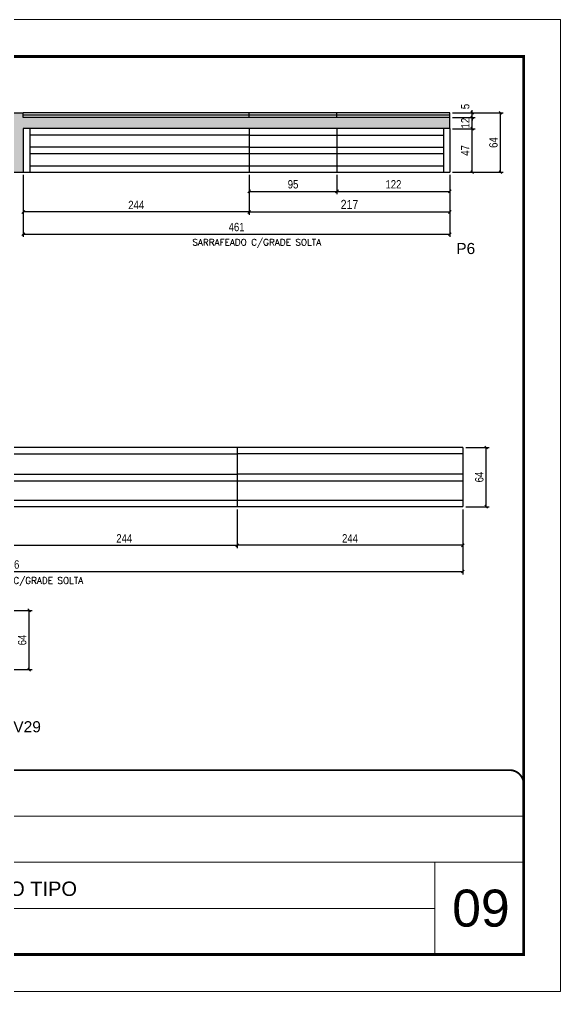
# Model space of a CAD drawing. Extents: x -10448 to -1189, y -11772 to 17235.
# Drawn here: x -9548 to -8963, y 13497 to 14547 of the extents above; entities that cross this region are included whole.
import ezdxf

# ---------------------------------------------------------------- set-up
doc = ezdxf.new("R2010")
doc.units = 0
doc.linetypes.add('CONTINUO', pattern=[0])
doc.linetypes.add('DASHED', pattern=[0.75, 0.5, -0.25])
for name, color, linetype in [('5', 5, 'Continuous'), ('COTA', 241, 'Continuous'), ('Painéis', 200, 'Continuous'), ('SARR_2.2x7', 40, 'Continuous'), ('SARR_EDITAR', 141, 'Continuous')]:
    doc.layers.add(name, color=color, linetype=linetype)
for name, color, linetype, lineweight in [('CARIMBO', 255, 'Continuous', 9), ('Folhas', 255, 'Continuous', 9), ('SARRAFO DE PRESSAO', 251, 'DASHED', 9)]:
    doc.layers.add(name, color=color, linetype=linetype, lineweight=lineweight)
doc.styles.add('ARIAL', font='arial.ttf')
doc.styles.add('COTA TECNICA', font='techl___.ttf', dxfattribs={"height": 10})
doc.styles.add('COTA TECNICA-50', font='techl___.ttf', dxfattribs={"height": 9})
doc.styles.add('Romans', font='romans.shx')
doc.styles.get("Standard").update_dxf_attribs({"font": 'arial.ttf'})
doc.dimstyles.new('COTA PAINEL-50', dxfattribs={"dimtxt": 9, "dimasz": 3, "dimexe": 3, "dimexo": 3, "dimgap": 3, "dimtad": 1, "dimdec": 1, "dimzin": 12, "dimdsep": 46, "dimtxsty": 'COTA TECNICA-50', "dimblk1": 'OBLIQUE', "dimblk2": 'OBLIQUE', "dimsah": 1, "dimcen": 0.9, "dimclrd": 4, "dimclre": 4, "dimclrt": 240, "dimadec": 1, "dimazin": 3, "dimtfac": 1, "dimtdec": 1, "dimtmove": 0, "dimatfit": 3, "dimfxl": 1, "dimtolj": 1, "dimtzin": 12, "dimarcsym": 0})
doc.dimstyles.new('PAINEL', dxfattribs={"dimtxt": 10, "dimasz": 3, "dimexe": 3, "dimexo": 3, "dimgap": 3, "dimtad": 1, "dimdec": 1, "dimzin": 12, "dimdsep": 46, "dimtxsty": 'COTA TECNICA', "dimblk1": 'OBLIQUE', "dimblk2": 'OBLIQUE', "dimsah": 1, "dimcen": 0.9, "dimclrd": 4, "dimclre": 4, "dimclrt": 240, "dimadec": 1, "dimazin": 3, "dimtfac": 1, "dimtdec": 1, "dimtmove": 0, "dimatfit": 3, "dimfxl": 1, "dimtolj": 1, "dimtzin": 12, "dimarcsym": 0})

# ---------------------------------------------------------------- blocks, each defined once
blk = doc.blocks.new('9999999999')
at = {"color": 30, "linetype": 'CONTINUO'}
for p, q in [((98564.6, 34379.6), (99584, 34379.6)), ((98564.6, 34329.8), (99488, 34329.8)), ((99584, 34329.8), (99488, 34329.8)), ((99488, 34329.8), (99488, 34230.2)), ((98564.6, 34280), (99488, 34280))]:
    blk.add_line(p, q, dxfattribs=at)
at = {"color": 30, "linetype": 'CONTINUO', "const_width": 2}
blk.add_lwpolyline([(99584, 34230.2), (99584, 34414.4, 0.414214), (99569, 34429.4), (98229, 34429.4, 0.414214), (98214, 34414.4), (98214, 34245.2, 0.414214), (98229, 34230.2), (99584, 34230.2)], format="xyb", dxfattribs=at)
at = {"layer": 'Folhas'}
blk.add_lwpolyline([(98139, 34190.2), (99624, 34190.2), (99624, 35240.2), (98139, 35240.2)], close=True, dxfattribs=at)
at = {"layer": 'Folhas', "color": 30, "const_width": 3}
blk.add_lwpolyline([(98214, 34230.2), (99584, 34230.2), (99584, 35200.2), (98214, 35200.2)], close=True, dxfattribs=at)
at = {"color": 7, "linetype": 'Continuous', "ltscale": 5, "style": 'ARIAL'}
blk.add_text('2°, 3° E PAVIMENTO TIPO', height=15.483, dxfattribs=at).set_placement((98837.7, 34293.5))
blk = doc.blocks.new('_Oblique')
at = {"color": 0, "linetype": 'ByBlock', "lineweight": -2}
blk.add_line((-0.5, -0.5), (0.5, 0.5), dxfattribs=at)
blk = doc.blocks.new('*D111')
at = {"layer": 'COTA', "color": 4, "linetype": 'ByBlock', "lineweight": -2, "transparency": 16777216}
for p, q in [((-9299.9, 14379.1), (-9299.9, 14358.4)), ((-9204.9, 14379.1), (-9204.9, 14358.4)), ((-9299.9, 14361.4), (-9204.9, 14361.4))]:
    blk.add_line(p, q, dxfattribs=at)
at = {"layer": 'Defpoints', "color": 0, "linetype": 'ByBlock', "transparency": 16777216}
for p in [(-9299.9, 14382.1), (-9204.9, 14382.1), (-9204.9, 14361.4)]:
    blk.add_point(p, dxfattribs=at)
at = {"layer": 'COTA', "color": 4, "linetype": 'ByBlock', "lineweight": -2, "transparency": 16777216, "xscale": 3, "yscale": 3, "zscale": 3, "rotation": 180}
blk.add_blockref('_Oblique', (-9299.9, 14361.4), dxfattribs=at)
at = {"layer": 'COTA', "color": 4, "linetype": 'ByBlock', "lineweight": -2, "transparency": 16777216, "xscale": 3, "yscale": 3, "zscale": 3}
blk.add_blockref('_Oblique', (-9204.9, 14361.4), dxfattribs=at)
at = {"layer": 'COTA', "color": 240, "linetype": 'ByBlock', "transparency": 16777216, "insert": (-9252.4, 14369), "char_height": 9, "attachment_point": 5, "style": 'COTA TECNICA-50'}
blk.add_mtext('\\A1;95', dxfattribs=at)
blk = doc.blocks.new('*D112')
at = {"layer": 'COTA', "color": 4, "linetype": 'ByBlock', "lineweight": -2, "transparency": 16777216}
for p, q in [((-9543.9, 14379.1), (-9543.9, 14336.1)), ((-9299.9, 14379.1), (-9299.9, 14336.1)), ((-9299.9, 14339.1), (-9543.9, 14339.1))]:
    blk.add_line(p, q, dxfattribs=at)
at = {"layer": 'Defpoints', "color": 0, "linetype": 'ByBlock', "transparency": 16777216}
for p in [(-9543.9, 14382.1), (-9299.9, 14382.1), (-9543.9, 14339.1)]:
    blk.add_point(p, dxfattribs=at)
at = {"layer": 'COTA', "color": 4, "linetype": 'ByBlock', "lineweight": -2, "transparency": 16777216, "xscale": 3, "yscale": 3, "zscale": 3, "rotation": 180}
blk.add_blockref('_Oblique', (-9543.9, 14339.1), dxfattribs=at)
at = {"layer": 'COTA', "color": 4, "linetype": 'ByBlock', "lineweight": -2, "transparency": 16777216, "xscale": 3, "yscale": 3, "zscale": 3}
blk.add_blockref('_Oblique', (-9299.9, 14339.1), dxfattribs=at)
at = {"layer": 'COTA', "color": 240, "linetype": 'ByBlock', "transparency": 16777216, "insert": (-9421.9, 14346.7), "char_height": 9, "attachment_point": 5, "style": 'COTA TECNICA-50'}
blk.add_mtext('\\A1;244', dxfattribs=at)
blk = doc.blocks.new('*D1240')
at = {"layer": 'COTA', "color": 4, "linetype": 'ByBlock', "lineweight": -2, "transparency": 16777216}
for p, q in [((-9543.9, 14379.1), (-9543.9, 14312.2)), ((-9082.9, 14379.1), (-9082.9, 14312.2)), ((-9543.9, 14315.2), (-9082.9, 14315.2))]:
    blk.add_line(p, q, dxfattribs=at)
at = {"layer": 'Defpoints', "color": 0, "linetype": 'ByBlock', "transparency": 16777216}
for p in [(-9543.9, 14382.1), (-9082.9, 14382.1), (-9082.9, 14315.2)]:
    blk.add_point(p, dxfattribs=at)
at = {"layer": 'COTA', "color": 4, "linetype": 'ByBlock', "lineweight": -2, "transparency": 16777216, "xscale": 3, "yscale": 3, "zscale": 3, "rotation": 180}
blk.add_blockref('_Oblique', (-9543.9, 14315.2), dxfattribs=at)
at = {"layer": 'COTA', "color": 4, "linetype": 'ByBlock', "lineweight": -2, "transparency": 16777216, "xscale": 3, "yscale": 3, "zscale": 3}
blk.add_blockref('_Oblique', (-9082.9, 14315.2), dxfattribs=at)
at = {"layer": 'COTA', "color": 240, "linetype": 'ByBlock', "transparency": 16777216, "insert": (-9313.4, 14322.8), "char_height": 9, "attachment_point": 5, "style": 'COTA TECNICA-50'}
blk.add_mtext('\\A1;461', dxfattribs=at)
blk = doc.blocks.new('*D1241')
at = {"layer": 'COTA', "color": 4, "linetype": 'ByBlock', "lineweight": -2, "transparency": 16777216}
for p, q in [((-9079.9, 14429.1), (-9055.7, 14429.1)), ((-9058.7, 14382.1), (-9058.7, 14429.1)), ((-9079.9, 14382.1), (-9055.7, 14382.1))]:
    blk.add_line(p, q, dxfattribs=at)
at = {"layer": 'Defpoints', "color": 0, "linetype": 'ByBlock', "transparency": 16777216}
for p in [(-9082.9, 14429.1), (-9058.7, 14429.1), (-9082.9, 14382.1)]:
    blk.add_point(p, dxfattribs=at)
at = {"layer": 'COTA', "color": 4, "linetype": 'ByBlock', "lineweight": -2, "transparency": 16777216, "xscale": 3, "yscale": 3, "zscale": 3}
for p, rotation in [((-9058.7, 14429.1), 90), ((-9058.7, 14382.1), 270)]:
    blk.add_blockref('_Oblique', p, dxfattribs=dict(at, rotation=rotation))
at = {"layer": 'COTA', "color": 240, "linetype": 'ByBlock', "transparency": 16777216, "insert": (-9066.3, 14405.6), "char_height": 9, "attachment_point": 5, "rotation": 90, "style": 'COTA TECNICA-50'}
blk.add_mtext('\\A1;47', dxfattribs=at)
blk = doc.blocks.new('*D1242')
at = {"layer": 'COTA', "color": 4, "linetype": 'ByBlock', "lineweight": -2, "transparency": 16777216}
for p, q in [((-9079.9, 14441.1), (-9055.7, 14441.1)), ((-9058.7, 14429.1), (-9058.7, 14441.1)), ((-9079.9, 14429.1), (-9055.7, 14429.1))]:
    blk.add_line(p, q, dxfattribs=at)
at = {"layer": 'Defpoints', "color": 0, "linetype": 'ByBlock', "transparency": 16777216}
for p in [(-9082.9, 14441.1), (-9058.7, 14441.1), (-9082.9, 14429.1)]:
    blk.add_point(p, dxfattribs=at)
at = {"layer": 'COTA', "color": 4, "linetype": 'ByBlock', "lineweight": -2, "transparency": 16777216, "xscale": 3, "yscale": 3, "zscale": 3}
for p, rotation in [((-9058.7, 14441.1), 90), ((-9058.7, 14429.1), 270)]:
    blk.add_blockref('_Oblique', p, dxfattribs=dict(at, rotation=rotation))
at = {"layer": 'COTA', "color": 240, "linetype": 'ByBlock', "transparency": 16777216, "insert": (-9066.3, 14435.1), "char_height": 9, "attachment_point": 5, "rotation": 90, "style": 'COTA TECNICA-50'}
blk.add_mtext('\\A1;12', dxfattribs=at)
blk = doc.blocks.new('*D1243')
at = {"layer": 'COTA', "color": 4, "linetype": 'ByBlock', "lineweight": -2, "transparency": 16777216}
for p, q in [((-9058.7, 14446.1), (-9058.7, 14449.1)), ((-9079.9, 14446.1), (-9055.7, 14446.1)), ((-9079.9, 14441.1), (-9055.7, 14441.1)), ((-9058.7, 14441.1), (-9058.7, 14446.1)), ((-9058.7, 14441.1), (-9058.7, 14438.1))]:
    blk.add_line(p, q, dxfattribs=at)
at = {"layer": 'Defpoints', "color": 0, "linetype": 'ByBlock', "transparency": 16777216}
for p in [(-9082.9, 14446.1), (-9082.9, 14441.1), (-9058.7, 14446.1)]:
    blk.add_point(p, dxfattribs=at)
at = {"layer": 'COTA', "color": 4, "linetype": 'ByBlock', "lineweight": -2, "transparency": 16777216, "xscale": 3, "yscale": 3, "zscale": 3}
for p, rotation in [((-9058.7, 14446.1), 270), ((-9058.7, 14441.1), 90)]:
    blk.add_blockref('_Oblique', p, dxfattribs=dict(at, rotation=rotation))
at = {"layer": 'COTA', "color": 240, "linetype": 'ByBlock', "transparency": 16777216, "insert": (-9066.3, 14453), "char_height": 9, "attachment_point": 5, "rotation": 90, "style": 'COTA TECNICA-50'}
blk.add_mtext('\\A1;5', dxfattribs=at)
blk = doc.blocks.new('*D119')
at = {"layer": 'COTA', "color": 4, "linetype": 'ByBlock', "lineweight": -2, "transparency": 16777216}
for p, q in [((-9556.8, 14017.8), (-9556.8, 13976.1)), ((-9312.8, 14017.8), (-9312.8, 13976.1)), ((-9556.8, 13979.1), (-9312.8, 13979.1))]:
    blk.add_line(p, q, dxfattribs=at)
at = {"layer": 'Defpoints', "color": 0, "linetype": 'ByBlock', "transparency": 16777216}
for p in [(-9556.8, 14020.8), (-9312.8, 14020.8), (-9312.8, 13979.1)]:
    blk.add_point(p, dxfattribs=at)
at = {"layer": 'COTA', "color": 4, "linetype": 'ByBlock', "lineweight": -2, "transparency": 16777216, "xscale": 3, "yscale": 3, "zscale": 3, "rotation": 180}
blk.add_blockref('_Oblique', (-9556.8, 13979.1), dxfattribs=at)
at = {"layer": 'COTA', "color": 4, "linetype": 'ByBlock', "lineweight": -2, "transparency": 16777216, "xscale": 3, "yscale": 3, "zscale": 3}
blk.add_blockref('_Oblique', (-9312.8, 13979.1), dxfattribs=at)
at = {"layer": 'COTA', "color": 240, "linetype": 'ByBlock', "transparency": 16777216, "insert": (-9434.8, 13986.6), "char_height": 9, "attachment_point": 5, "style": 'COTA TECNICA-50'}
blk.add_mtext('\\A1;244', dxfattribs=at)
blk = doc.blocks.new('*D122')
at = {"layer": 'COTA', "color": 4, "linetype": 'ByBlock', "lineweight": -2, "transparency": 16777216}
for p, q in [((-9312.8, 14017.8), (-9312.8, 13976.1)), ((-9068.8, 14017.8), (-9068.8, 13976.1)), ((-9068.8, 13979.1), (-9312.8, 13979.1))]:
    blk.add_line(p, q, dxfattribs=at)
at = {"layer": 'Defpoints', "color": 0, "linetype": 'ByBlock', "transparency": 16777216}
for p in [(-9312.8, 14020.8), (-9068.8, 14020.8), (-9312.8, 13979.1)]:
    blk.add_point(p, dxfattribs=at)
at = {"layer": 'COTA', "color": 4, "linetype": 'ByBlock', "lineweight": -2, "transparency": 16777216, "xscale": 3, "yscale": 3, "zscale": 3, "rotation": 180}
blk.add_blockref('_Oblique', (-9312.8, 13979.1), dxfattribs=at)
at = {"layer": 'COTA', "color": 4, "linetype": 'ByBlock', "lineweight": -2, "transparency": 16777216, "xscale": 3, "yscale": 3, "zscale": 3}
blk.add_blockref('_Oblique', (-9068.8, 13979.1), dxfattribs=at)
at = {"layer": 'COTA', "color": 240, "linetype": 'ByBlock', "transparency": 16777216, "insert": (-9190.8, 13986.6), "char_height": 9, "attachment_point": 5, "style": 'COTA TECNICA-50'}
blk.add_mtext('\\A1;244', dxfattribs=at)
blk = doc.blocks.new('*D1246')
at = {"layer": 'COTA', "color": 4, "linetype": 'ByBlock', "lineweight": -2, "transparency": 16777216}
for p, q in [((-9065.8, 14084.8), (-9040.6, 14084.8)), ((-9043.6, 14020.8), (-9043.6, 14084.8)), ((-9065.8, 14020.8), (-9040.6, 14020.8))]:
    blk.add_line(p, q, dxfattribs=at)
at = {"layer": 'Defpoints', "color": 0, "linetype": 'ByBlock', "transparency": 16777216}
for p in [(-9068.8, 14084.8), (-9043.6, 14084.8), (-9068.8, 14020.8)]:
    blk.add_point(p, dxfattribs=at)
at = {"layer": 'COTA', "color": 4, "linetype": 'ByBlock', "lineweight": -2, "transparency": 16777216, "xscale": 3, "yscale": 3, "zscale": 3}
for p, rotation in [((-9043.6, 14084.8), 90), ((-9043.6, 14020.8), 270)]:
    blk.add_blockref('_Oblique', p, dxfattribs=dict(at, rotation=rotation))
at = {"layer": 'COTA', "color": 240, "linetype": 'ByBlock', "transparency": 16777216, "insert": (-9051.1, 14052.8), "char_height": 9, "attachment_point": 5, "rotation": 90, "style": 'COTA TECNICA-50'}
blk.add_mtext('\\A1;64', dxfattribs=at)
blk = doc.blocks.new('*D1247')
at = {"layer": 'COTA', "color": 4, "linetype": 'ByBlock', "lineweight": -2, "transparency": 16777216}
for p, q in [((-9556.8, 13908.8), (-9534.5, 13908.8)), ((-9537.5, 13844.8), (-9537.5, 13908.8)), ((-9556.8, 13844.8), (-9534.5, 13844.8))]:
    blk.add_line(p, q, dxfattribs=at)
at = {"layer": 'Defpoints', "color": 0, "linetype": 'ByBlock', "transparency": 16777216}
for p in [(-9559.8, 13908.8), (-9537.5, 13908.8), (-9559.8, 13844.8)]:
    blk.add_point(p, dxfattribs=at)
at = {"layer": 'COTA', "color": 4, "linetype": 'ByBlock', "lineweight": -2, "transparency": 16777216, "xscale": 3, "yscale": 3, "zscale": 3}
for p, rotation in [((-9537.5, 13908.8), 90), ((-9537.5, 13844.8), 270)]:
    blk.add_blockref('_Oblique', p, dxfattribs=dict(at, rotation=rotation))
at = {"layer": 'COTA', "color": 240, "linetype": 'ByBlock', "transparency": 16777216, "insert": (-9545.1, 13876.8), "char_height": 9, "attachment_point": 5, "rotation": 90, "style": 'COTA TECNICA-50'}
blk.add_mtext('\\A1;64', dxfattribs=at)
blk = doc.blocks.new('*D1248')
at = {"layer": 'COTA', "color": 4, "linetype": 'ByBlock', "lineweight": -2, "transparency": 16777216}
for p, q in [((-10044.8, 14017.8), (-10044.8, 13947.7)), ((-9068.8, 14017.8), (-9068.8, 13947.7)), ((-10044.8, 13950.7), (-9068.8, 13950.7))]:
    blk.add_line(p, q, dxfattribs=at)
at = {"layer": 'Defpoints', "color": 0, "linetype": 'ByBlock', "transparency": 16777216}
for p in [(-10044.8, 14020.8), (-9068.8, 14020.8), (-9068.8, 13950.7)]:
    blk.add_point(p, dxfattribs=at)
at = {"layer": 'COTA', "color": 4, "linetype": 'ByBlock', "lineweight": -2, "transparency": 16777216, "xscale": 3, "yscale": 3, "zscale": 3, "rotation": 180}
blk.add_blockref('_Oblique', (-10044.8, 13950.7), dxfattribs=at)
at = {"layer": 'COTA', "color": 4, "linetype": 'ByBlock', "lineweight": -2, "transparency": 16777216, "xscale": 3, "yscale": 3, "zscale": 3}
blk.add_blockref('_Oblique', (-9068.8, 13950.7), dxfattribs=at)
at = {"layer": 'COTA', "color": 240, "linetype": 'ByBlock', "transparency": 16777216, "insert": (-9556.8, 13958.3), "char_height": 9, "attachment_point": 5, "style": 'COTA TECNICA-50'}
blk.add_mtext('\\A1;976', dxfattribs=at)
blk = doc.blocks.new('*D1996')
at = {"layer": 'COTA', "color": 4, "linetype": 'ByBlock', "lineweight": -2, "transparency": 16777216}
for p, q in [((-9204.9, 14379.1), (-9204.9, 14358.4)), ((-9082.9, 14379.1), (-9082.9, 14358.4)), ((-9204.9, 14361.4), (-9082.9, 14361.4))]:
    blk.add_line(p, q, dxfattribs=at)
at = {"layer": 'Defpoints', "color": 0, "linetype": 'ByBlock', "transparency": 16777216}
for p in [(-9204.9, 14382.1), (-9082.9, 14382.1), (-9082.9, 14361.4)]:
    blk.add_point(p, dxfattribs=at)
at = {"layer": 'COTA', "color": 4, "linetype": 'ByBlock', "lineweight": -2, "transparency": 16777216, "xscale": 3, "yscale": 3, "zscale": 3, "rotation": 180}
blk.add_blockref('_Oblique', (-9204.9, 14361.4), dxfattribs=at)
at = {"layer": 'COTA', "color": 4, "linetype": 'ByBlock', "lineweight": -2, "transparency": 16777216, "xscale": 3, "yscale": 3, "zscale": 3}
blk.add_blockref('_Oblique', (-9082.9, 14361.4), dxfattribs=at)
at = {"layer": 'COTA', "color": 240, "linetype": 'ByBlock', "transparency": 16777216, "insert": (-9143.9, 14369), "char_height": 9, "attachment_point": 5, "style": 'COTA TECNICA-50'}
blk.add_mtext('\\A1;122', dxfattribs=at)
blk = doc.blocks.new('*D2207')
at = {"layer": 'COTA', "color": 4, "linetype": 'ByBlock', "lineweight": -2, "transparency": 16777216}
for p, q in [((-9079.9, 14446.1), (-9025.2, 14446.1)), ((-9028.2, 14382.1), (-9028.2, 14446.1)), ((-9079.9, 14382.1), (-9025.2, 14382.1))]:
    blk.add_line(p, q, dxfattribs=at)
at = {"layer": 'Defpoints', "color": 0, "linetype": 'ByBlock', "transparency": 16777216}
for p in [(-9082.9, 14446.1), (-9028.2, 14446.1), (-9082.9, 14382.1)]:
    blk.add_point(p, dxfattribs=at)
at = {"layer": 'COTA', "color": 4, "linetype": 'ByBlock', "lineweight": -2, "transparency": 16777216, "xscale": 3, "yscale": 3, "zscale": 3}
for p, rotation in [((-9028.2, 14446.1), 90), ((-9028.2, 14382.1), 270)]:
    blk.add_blockref('_Oblique', p, dxfattribs=dict(at, rotation=rotation))
at = {"layer": 'COTA', "color": 240, "linetype": 'ByBlock', "transparency": 16777216, "insert": (-9035.8, 14414.1), "char_height": 9, "attachment_point": 5, "rotation": 90, "style": 'COTA TECNICA-50'}
blk.add_mtext('\\A1;64', dxfattribs=at)
blk = doc.blocks.new('*D2229')
at = {"layer": 'COTA', "color": 4, "lineweight": -2, "transparency": 16777216}
for p, q in [((-9299.9, 14379.1), (-9299.9, 14336.1)), ((-9082.9, 14379.1), (-9082.9, 14336.1)), ((-9299.9, 14339.1), (-9082.9, 14339.1))]:
    blk.add_line(p, q, dxfattribs=at)
at = {"layer": 'Defpoints', "color": 0, "transparency": 16777216}
for p in [(-9299.9, 14382.1), (-9082.9, 14382.1), (-9082.9, 14339.1)]:
    blk.add_point(p, dxfattribs=at)
at = {"layer": 'COTA', "color": 4, "lineweight": -2, "transparency": 16777216, "xscale": 3, "yscale": 3, "zscale": 3, "rotation": 180}
blk.add_blockref('_Oblique', (-9299.9, 14339.1), dxfattribs=at)
at = {"layer": 'COTA', "color": 4, "lineweight": -2, "transparency": 16777216, "xscale": 3, "yscale": 3, "zscale": 3}
blk.add_blockref('_Oblique', (-9082.9, 14339.1), dxfattribs=at)
at = {"layer": 'COTA', "color": 240, "transparency": 16777216, "insert": (-9191.4, 14347.2), "char_height": 10, "attachment_point": 5, "style": 'COTA TECNICA'}
blk.add_mtext('\\A1;217', dxfattribs=at)

msp = doc.modelspace()

# ---------------------------------------------------------------- hatches: boundary and pattern name
at = {"layer": 'COTA', "linetype": 'ByBlock'}
h = msp.add_hatch(dxfattribs=at)
h.set_pattern_fill('AR-CONC', color=256, scale=0.03)
h.set_pattern_definition([(50, (-139505.798, -18395.9775), (5.46554007, -0.47817257), [0.5715, -6.2865]), (355, (-139505.798, -18395.9775), (-1.05730264, 5.73170536), [0.4572, -5.02921753]), (100.4514447, (-139505.3423, -18396.0174), (4.40823741, 5.25353256), [0.48570026, -5.34270734]), (46.1842, (-139505.798, -18394.4535), (8.13237123, -1.26126984), [0.85725, -9.42975]), (96.6355576, (-139505.12, -18394.559), (7.122124, 7.42278374), [0.7285507, -8.01406824]), (351.184151, (-139505.798, -18394.4535), (7.122124, 7.42278374), [0.685799, -7.54379196]), (21, (-139505.036, -18394.8345), (4.54843174, -3.06795595), [0.5715, -6.2865]), (326, (-139505.036, -18394.8345), (1.85406085, 5.52563898), [0.4572, -5.0292]), (71.451445, (-139504.657, -18395.09), (6.40249258, 2.45768307), [0.48570026, -5.34269813]), (37.5, (-139505.7978, -18395.9775), (0.092658098, 2.536651166), [0, -4.96824, 0, -5.1054, 0, -5.04825]), (7.5, (-139505.7978, -18395.9775), (2.004589875, 3.005417245), [0, -2.91084, 0, -4.85394, 0, -1.92405]), (327.5, (-139507.497, -18395.9775), (4.067717855, -0.17186232), [0, -1.905, 0, -5.9436, 0, -7.8867]), (317.5, (-139508.259, -18395.9775), (4.44387544, 0.76279473), [0, -2.4765, 0, -3.94716, 0, -5.6007])])
h.paths.add_polyline_path([(-9543.9, 14429.13), (-9082.9, 14429.13), (-9082.9, 14441.13), (-9543.9, 14441.13), (-9543.9, 14446.13), (-9577.96, 14446.13), (-9577.96, 14441.13), (-10042.46, 14441.13), (-10042.46, 14429.13), (-9577.96, 14429.13), (-9577.96, 14382.13), (-9543.9, 14382.13)])

# ---------------------------------------------------------------- linework, layer by layer
for p, q in [((-9577.96, 14446.13), (-9543.9, 14446.13)), ((-9082.9, 14429.13), (-9082.9, 14441.13)), ((-9577.96, 14382.13), (-9543.9, 14382.13))]:
    msp.add_line(p, q, dxfattribs=at)
at = {"layer": 'Painéis', "linetype": 'Continuous'}
for p, q in [((-9543.9, 14441.13), (-9543.9, 14446.13)), ((-9299.9, 14441.13), (-9299.9, 14446.13)), ((-9204.9, 14441.13), (-9204.9, 14446.13)), ((-9082.9, 14441.13), (-9082.9, 14446.13)), ((-9543.9, 14429.13), (-9543.9, 14382.13)), ((-9299.9, 14429.13), (-9299.9, 14382.13)), ((-9204.9, 14429.13), (-9204.9, 14382.13)), ((-9082.9, 14429.13), (-9082.9, 14382.13)), ((-9068.84, 14084.83), (-10044.84, 14084.83)), ((-9312.84, 14084.83), (-9312.84, 14020.83)), ((-9068.84, 14084.83), (-9068.84, 14020.83)), ((-10044.84, 14020.83), (-9068.84, 14020.83))]:
    msp.add_line(p, q, dxfattribs=at)
for points in [[(-9082.9, 14446.13), (-9543.9, 14446.13)], [(-9082.9, 14441.13), (-9543.9, 14441.13)], [(-9082.9, 14429.13), (-9543.9, 14429.13)], [(-9543.9, 14382.13), (-9082.9, 14382.13)]]:
    msp.add_lwpolyline(points, dxfattribs=at)
at = {"layer": 'SARR_2.2x7', "linetype": 'Continuous'}
for p, q in [((-9536.9, 14429.13), (-9536.9, 14382.13)), ((-9089.9, 14429.13), (-9089.9, 14382.13)), ((-9299.9, 14422.13), (-9089.9, 14422.13)), ((-9299.9, 14409.13), (-9089.9, 14409.13)), ((-9299.9, 14402.13), (-9089.9, 14402.13)), ((-9299.9, 14389.13), (-9089.9, 14389.13)), ((-9556.84, 14077.83), (-9312.84, 14077.83)), ((-9556.84, 14055.83), (-9312.84, 14055.83)), ((-9556.84, 14048.83), (-9312.84, 14048.83)), ((-9556.84, 14027.83), (-9312.84, 14027.83))]:
    msp.add_line(p, q, dxfattribs=at)
for points in [[(-9299.9, 14422.13), (-9536.9, 14422.13)], [(-9299.9, 14409.13), (-9536.9, 14409.13)], [(-9536.9, 14402.13), (-9299.9, 14402.13)], [(-9536.9, 14389.13), (-9299.9, 14389.13)], [(-9068.84, 14077.83), (-9312.84, 14077.83)], [(-9068.84, 14055.83), (-9312.84, 14055.83)], [(-9312.84, 14048.83), (-9068.84, 14048.83)], [(-9312.84, 14027.83), (-9068.84, 14027.83)]]:
    msp.add_lwpolyline(points, dxfattribs=at)
at = {"layer": 'SARR_EDITAR', "linetype": 'Continuous'}
for points in [[(-9204.9, 14443.63), (-9543.9, 14443.63)], [(-9082.9, 14443.63), (-9204.9, 14443.63)]]:
    msp.add_lwpolyline(points, dxfattribs=at)

# ---------------------------------------------------------------- block references
at = {"layer": 'SARRAFO DE PRESSAO', "color": 6, "linetype": 'ByBlock'}
msp.add_blockref('9999999999', (-108587.26, -20693.13), dxfattribs=at)

# ---------------------------------------------------------------- texts
at = {"layer": '5', "linetype": 'Continuous'}
for s, p in [('P6', (-9076.04, 14293.69)), ('V29', (-9554.72, 13777.11))]:
    msp.add_text(s, height=12, rotation=0.00004, dxfattribs=at).set_placement(p)
at = {"layer": 'CARIMBO', "style": 'ARIAL'}
msp.add_text('09', height=40, dxfattribs=at).set_placement((-9080.42, 13567.22))
at = {"layer": 'Painéis', "color": 1, "char_height": 7, "attachment_point": 5, "style": 'Romans'}
for insert in [(-9291.61, 14305.22), (-9548.73, 13939.87)]:
    msp.add_mtext('\\A1;SARRAFEADO C/GRADE SOLTA', dxfattribs=dict(at, insert=insert))

# ---------------------------------------------------------------- dimensions: what is measured, and where the dimension line sits
at = {"layer": 'COTA', "linetype": 'ByBlock'}
for base, p1, p2, picture, middle in [((-9058.74, 14446.13), (-9082.9, 14441.13), (-9082.9, 14446.13), '*D1243', (-9058.74, 14453.02)), ((-9058.74, 14441.13), (-9082.9, 14429.13), (-9082.9, 14441.13), '*D1242', (-9058.74, 14435.13))]:
    dim = msp.add_linear_dim(base=base, p1=p1, p2=p2, angle=90, dimstyle='COTA PAINEL-50', override={"dimtmove": 1}, dxfattribs=at)
    dim.commit()
    dim.dimension.update_dxf_attribs({"geometry": picture, "text_midpoint": middle, "dimtype": 160})
for base, p1, p2, picture, middle in [((-9028.23, 14446.13), (-9082.9, 14382.13), (-9082.9, 14446.13), '*D2207', (-9035.82, 14414.13)), ((-9058.74, 14429.13), (-9082.9, 14382.13), (-9082.9, 14429.13), '*D1241', (-9066.31, 14405.63)), ((-9043.55, 14084.83), (-9068.84, 14020.83), (-9068.84, 14084.83), '*D1246', (-9051.15, 14052.83)), ((-9537.48, 13908.79), (-9559.84, 13844.79), (-9559.84, 13908.79), '*D1247', (-9545.07, 13876.79))]:
    dim = msp.add_linear_dim(base=base, p1=p1, p2=p2, angle=90, dimstyle='COTA PAINEL-50', dxfattribs=at)
    dim.commit()
    dim.dimension.update_dxf_attribs({"geometry": picture, "text_midpoint": middle})
for base, p1, p2, picture, middle in [((-9543.9, 14339.14), (-9299.9, 14382.13), (-9543.9, 14382.13), '*D112', (-9421.9, 14339.14)), ((-9312.84, 13979.07), (-9068.84, 14020.83), (-9312.84, 14020.83), '*D122', (-9190.84, 13979.07))]:
    dim = msp.add_linear_dim(base=base, p1=p1, p2=p2, dimstyle='COTA PAINEL-50', override={"dimarcsym": 1}, dxfattribs=at)
    dim.commit()
    dim.dimension.update_dxf_attribs({"geometry": picture, "text_midpoint": middle, "dimtype": 160})
for base, p1, p2, picture, middle in [((-9082.9, 14315.22), (-9543.9, 14382.13), (-9082.9, 14382.13), '*D1240', (-9313.4, 14322.81)), ((-9204.9, 14361.4), (-9299.9, 14382.13), (-9204.9, 14382.13), '*D111', (-9252.4, 14369.03)), ((-9312.84, 13979.07), (-9556.84, 14020.83), (-9312.84, 14020.83), '*D119', (-9434.84, 13986.64))]:
    dim = msp.add_linear_dim(base=base, p1=p1, p2=p2, dimstyle='COTA PAINEL-50', override={"dimarcsym": 1}, dxfattribs=at)
    dim.commit()
    dim.dimension.update_dxf_attribs({"geometry": picture, "text_midpoint": middle})
at = {"layer": 'COTA'}
dim = msp.add_linear_dim(base=(-9082.9, 14339.14), p1=(-9299.9, 14382.13), p2=(-9082.9, 14382.13), dimstyle='PAINEL', dxfattribs=at)
dim.commit()
dim.dimension.update_dxf_attribs({"geometry": '*D2229', "text_midpoint": (-9191.4, 14347.21)})
at = {"layer": 'COTA', "linetype": 'ByBlock'}
for base, p1, p2, picture, middle in [((-9082.9, 14361.4), (-9204.9, 14382.13), (-9082.9, 14382.13), '*D1996', (-9143.9, 14368.96)), ((-9068.84, 13950.67), (-10044.84, 14020.83), (-9068.84, 14020.83), '*D1248', (-9556.84, 13958.29))]:
    dim = msp.add_linear_dim(base=base, p1=p1, p2=p2, dimstyle='COTA PAINEL-50', dxfattribs=at)
    dim.commit()
    dim.dimension.update_dxf_attribs({"geometry": picture, "text_midpoint": middle})

doc.saveas('drawing.dxf')
